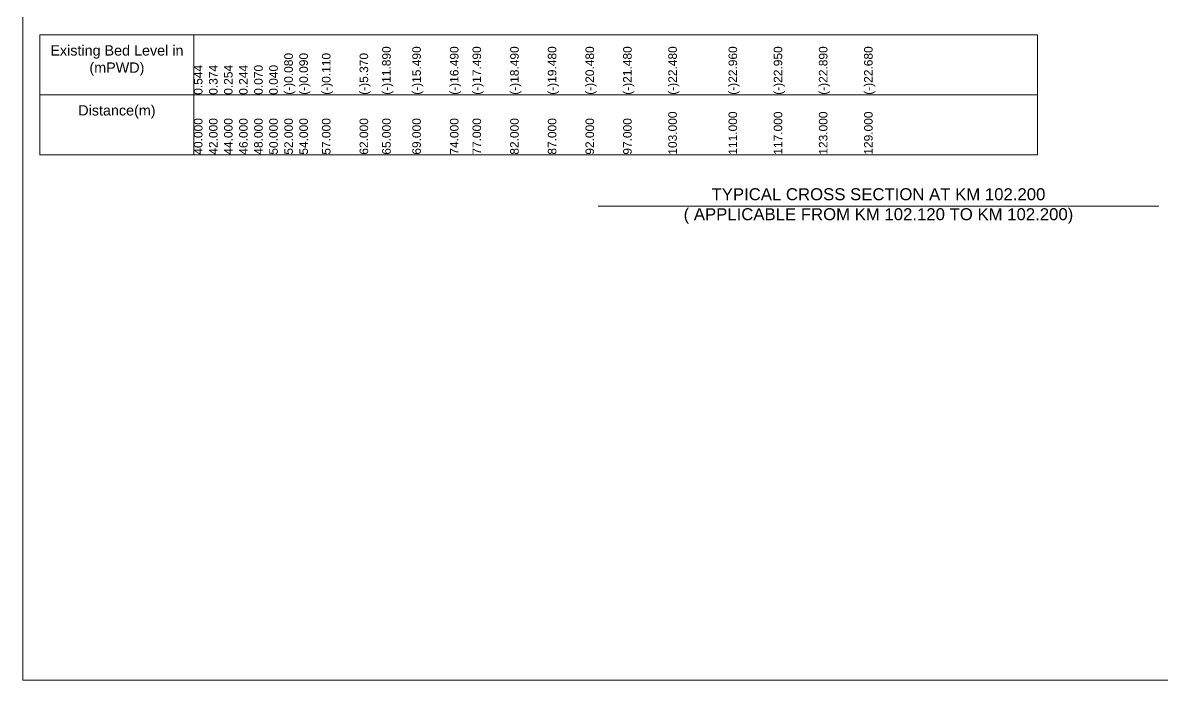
# Model space of a CAD drawing. Header units: inches. Extents: x 89000 to 305017, y -7071 to 0.
# Drawn here: x 145000 to 151658, y -7071 to -3229 of the extents above; entities that cross this region are included whole.
import ezdxf

# ---------------------------------------------------------------- set-up
doc = ezdxf.new("R2010")
doc.units = ezdxf.units.IN
doc.header["$LTSCALE"] = 7
doc.header["$MEASUREMENT"] = 0
for name, color, linetype, lineweight in [('Cross section Data Border', 7, 'Continuous', 9), ('Cross Section Labels', 7, 'Continuous', 9), ('Long Section Labels', 7, 'Continuous', 9)]:
    doc.layers.add(name, color=color, linetype=linetype, lineweight=lineweight)
doc.styles.get("Standard").update_dxf_attribs({"font": 'arial.ttf'})

msp = doc.modelspace()

# ---------------------------------------------------------------- linework, layer by layer
at = {"layer": 'Cross section Data Border'}
msp.add_lwpolyline([(145100, -3300), (150930.0019, -3300), (150930.0019, -4000), (145100, -4000)], close=True, dxfattribs=at)
for points in [[(146000, -3300), (146000, -4000)], [(145100, -3650), (150930.0019, -3650)]]:
    msp.add_lwpolyline(points, dxfattribs=at)
at = {"layer": 'Cross Section Labels'}
msp.add_lwpolyline([(145000, 0), (155000, 0), (155000, -7071), (145000, -7071)], close=True, dxfattribs=at)
msp.add_lwpolyline([(148362, -4300), (150000, -4300), (151638, -4300)], dxfattribs=at)

# ---------------------------------------------------------------- texts
at = {"layer": 'Cross section Data Border', "char_height": 60, "width": 800, "attachment_point": 5}
for s, insert in [('Existing Bed Level in (mPWD)', (145550, -3450)), ('Distance(m)', (145550, -3750))]:
    msp.add_mtext(s, dxfattribs=dict(at, insert=insert))
at = {"layer": 'Cross Section Labels', "insert": (150000, -4300), "char_height": 70, "attachment_point": 5}
msp.add_mtext('TYPICAL CROSS SECTION AT KM 102.200^J( APPLICABLE FROM KM 102.120 TO KM 102.200)', dxfattribs=at)
at = {"layer": 'Long Section Labels', "char_height": 50, "attachment_point": 1, "rotation": 90}
for s, insert in [('(-)11.890', (147100, -3650)), ('(-)15.490', (147276, -3650)), ('(-)16.490', (147496, -3650)), ('(-)17.490', (147628, -3650)), ('(-)18.490', (147848, -3650)), ('(-)19.480', (148068, -3650)), ('(-)20.480', (148288, -3650)), ('(-)21.480', (148508, -3650)), ('(-)22.480', (148772, -3650)), ('(-)22.960', (149124, -3650)), ('(-)22.950', (149388, -3650)), ('(-)22.890', (149652, -3650)), ('(-)22.680', (149916, -3650)), ('(-)0.080', (146528, -3650)), ('(-)0.090', (146616, -3650)), ('(-)0.110', (146748, -3650)), ('(-)5.370', (146968, -3650)), ('0.544', (146000, -3650)), ('0.374', (146088, -3650)), ('0.254', (146176, -3650)), ('0.244', (146264, -3650)), ('0.070', (146352, -3650)), ('0.040', (146440, -3650)), ('40.000', (146000, -4000)), ('42.000', (146088, -4000)), ('44.000', (146176, -4000)), ('46.000', (146264, -4000)), ('48.000', (146352, -4000)), ('50.000', (146440, -4000)), ('52.000', (146528, -4000)), ('54.000', (146616, -4000)), ('57.000', (146748, -4000)), ('62.000', (146968, -4000)), ('65.000', (147100, -4000)), ('69.000', (147276, -4000)), ('74.000', (147496, -4000)), ('77.000', (147628, -4000)), ('82.000', (147848, -4000)), ('87.000', (148068, -4000)), ('92.000', (148288, -4000)), ('97.000', (148508, -4000)), ('103.000', (148772, -4000)), ('111.000', (149124, -4000)), ('117.000', (149388, -4000)), ('123.000', (149652, -4000)), ('129.000', (149916, -4000))]:
    msp.add_mtext(s, dxfattribs=dict(at, insert=insert))

doc.saveas('drawing.dxf')
